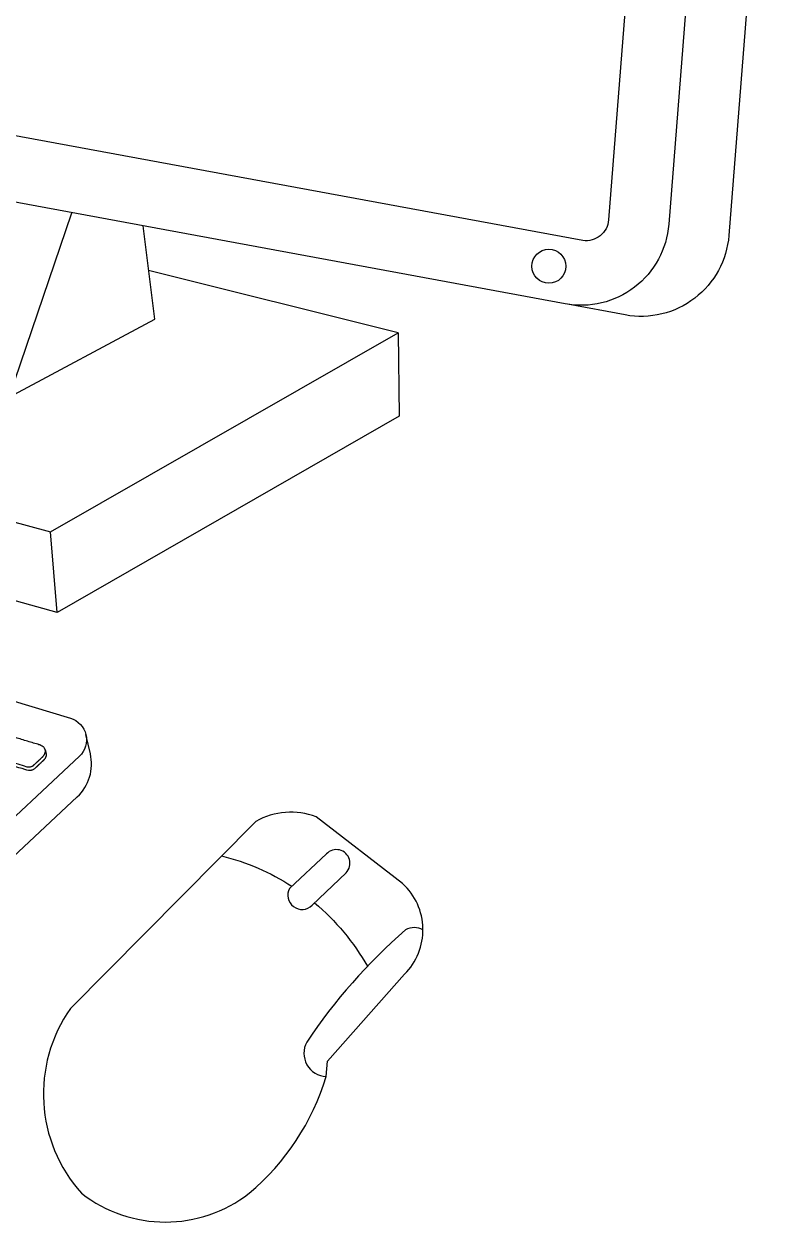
# Model space of a CAD drawing. Header units: millimetres. Extents: x 1086 to 16404, y 1320 to 9021.
# Drawn here: x 5120.9 to 5328.3, y 8366.4 to 8693.3 of the extents above; entities that cross this region are included whole.
import ezdxf

# ---------------------------------------------------------------- set-up
doc = ezdxf.new("R2010")
doc.units = ezdxf.units.MM
doc.header["$LTSCALE"] = 8
doc.layers.add('STS_Señales Débiles', color=7, linetype='Continuous', true_color=0x265482)

# ---------------------------------------------------------------- blocks, each defined once
blk = doc.blocks.new('PC')
for points in [[(-263.43, 319.44, -0.394621), (-283.99, 345.08), (-259.17, 632.03, -0.419631), (-232.75, 653.83), (140.82, 614.56, -0.406534), (162.23, 588.81), (137.35, 272.31, -0.44511), (109.07, 250.59), (-263.43, 319.44)], [(149.08, 612.38), (157.21, 611.53, -0.406534), (178.63, 585.78), (153.75, 269.28, -0.44511), (125.46, 247.56), (109.7, 250.47)], [(-446.1, 156.23), (-444.17, 147.97, 0.265337), (-440.03, 143.5), (-113.39, 40.92, 0.270564), (-101.3, 43.68), (-24.03, 116.05, 0.267949), (-20.46, 127.81), (-21.67, 133.02)], [(24.7, 109.35), (-25.9, 58.28, 0.349299), (-22.88, 7.86, 0.343566), (22.88, 7.86, 0.145781), (43.89, 39.74), (44.24, 43.88), (65.28, 67.62, 0.426659), (64.75, 92.36), (41.15, 110.58, 0.22266), (24.7, 109.35)], [(15.36, 99.93, -0.08336), (34.52, 91.64, -0.08336)], [(40.7, 87.09, -0.090077), (55.13, 69.79)], [(70.3, 79.74, 0.255005), (65.54, 79.74, 0.066818), (38.59, 49.11, 0.557518), (43.89, 39.74)]]:
    blk.add_lwpolyline(points, format="xyb")
for points in [[(-260.88, 337.14, -0.394621), (-266.15, 343.72), (-243.06, 630.56, -0.410918), (-236.5, 636.25), (140.1, 596.66, -0.417103), (145.85, 590.04), (120.95, 273.52, -0.4345), (113.91, 267.87)], [(-23.45, 127.13), (-106.23, 49.6, -0.270564), (-112.28, 48.22), (-441.95, 151.76, -0.573147), (-444.32, 162.1), (-367.77, 234.21, -0.268305), (-355.79, 237.03), (-25.88, 137.5, -0.577868)], [(43.94, 100.46), (33.89, 91.05, 0.868512), (40.03, 86.45), (49.32, 95.32, 1.012062)]]:
    blk.add_lwpolyline(points, format="xyb", close=True)
for points in [[(-128.29, 294.46), (-143.83, 248.73), (-42.6, 225.12), (-2.88, 246.44), (-6.09, 271.88)], [(-134.7, 275.59), (-228.24, 241.75), (-31.32, 188.38), (63.54, 242.64), (-4.56, 259.72)], [(-42.6, 225.12), (-25.47, 275.46)], [(63.54, 242.64), (63.82, 219.98), (-29.49, 166.38), (-230.99, 222.5), (-228.24, 241.75)], [(-29.49, 166.38), (-31.32, 188.38)]]:
    blk.add_lwpolyline(points)
blk.add_ellipse((104.65, 260.85), major_axis=(0, -4.65), ratio=0.992764, start_param=-1.570796, end_param=4.712389)
for points, weights, knots in [([(-46.56, 132.89), (-45.72, 133.68), (-44.62, 133.34), (-39.5, 131.79), (-34.38, 130.24), (-33, 129.82), (-32.77, 128.83), (-32.54, 127.84), (-33.59, 126.86), (-34.74, 125.79), (-35.88, 124.72), (-36.23, 124.39), (-36.8, 124.26), (-37.37, 124.13), (-37.83, 124.27), (-44.05, 126.15), (-50.27, 128.04), (-50.73, 128.18), (-50.81, 128.51), (-50.89, 128.84), (-50.54, 129.17), (-48.55, 131.03), (-46.56, 132.89)], [1, 0.707106781187, 1, 1, 1, 0.923879532511, 1, 0.923879532511, 1, 1, 1, 0.923879532511, 1, 0.923879532511, 1, 1, 1, 0.923879532511, 1, 0.923879532511, 1, 1, 1], [0, 0, 0, 1.570796, 1.570796, 2.570796, 2.570796, 3.356194, 3.356194, 4.141593, 4.141593, 5.141593, 5.141593, 5.926991, 5.926991, 6.712389, 6.712389, 7.712389, 7.712389, 8.497787, 8.497787, 9.283185, 9.283185, 10.283185, 10.283185, 10.283185]), ([(-32.77, 128.83), (-32.66, 128.34), (-32.55, 127.85), (-32.32, 126.87), (-33.36, 125.89), (-34.51, 124.81), (-35.65, 123.74), (-36, 123.42), (-36.57, 123.28), (-37.14, 123.15), (-37.6, 123.29), (-43.82, 125.18), (-50.05, 127.07), (-50.5, 127.2), (-50.58, 127.53), (-50.69, 128.02), (-50.81, 128.51)], [1, 1, 1, 0.923879532511, 1, 1, 1, 0.923879532511, 1, 0.923879532511, 1, 1, 1, 0.923879532511, 1, 1, 1], [0, 0, 0, 1, 1, 1.785398, 1.785398, 2.785398, 2.785398, 3.570796, 3.570796, 4.356194, 4.356194, 5.356194, 5.356194, 6.141593, 6.141593, 7.141593, 7.141593, 7.141593])]:
    blk.add_rational_spline(points, weights, degree=2, knots=knots)
for tag, p in [('NOMBRE', (250.06, 490)), ('MARCA', (250.06, 450)), ('MODELO', (250.06, 410)), ('SISTEMA', (250.06, 370)), ('PROCESADOR', (250.06, 330)), ('ALMACENAMIENTO', (250.06, 290)), ('RAM', (250.06, 250)), ('ALIMENTACION', (250, 210))]:
    blk.add_attdef(tag, p, '', height=30)

msp = doc.modelspace()

# ---------------------------------------------------------------- block references
at = {"layer": 'STS_Señales Débiles'}
msp.add_blockref('PC', (5159.44, 8366.37), dxfattribs=at)

doc.saveas('drawing.dxf')
